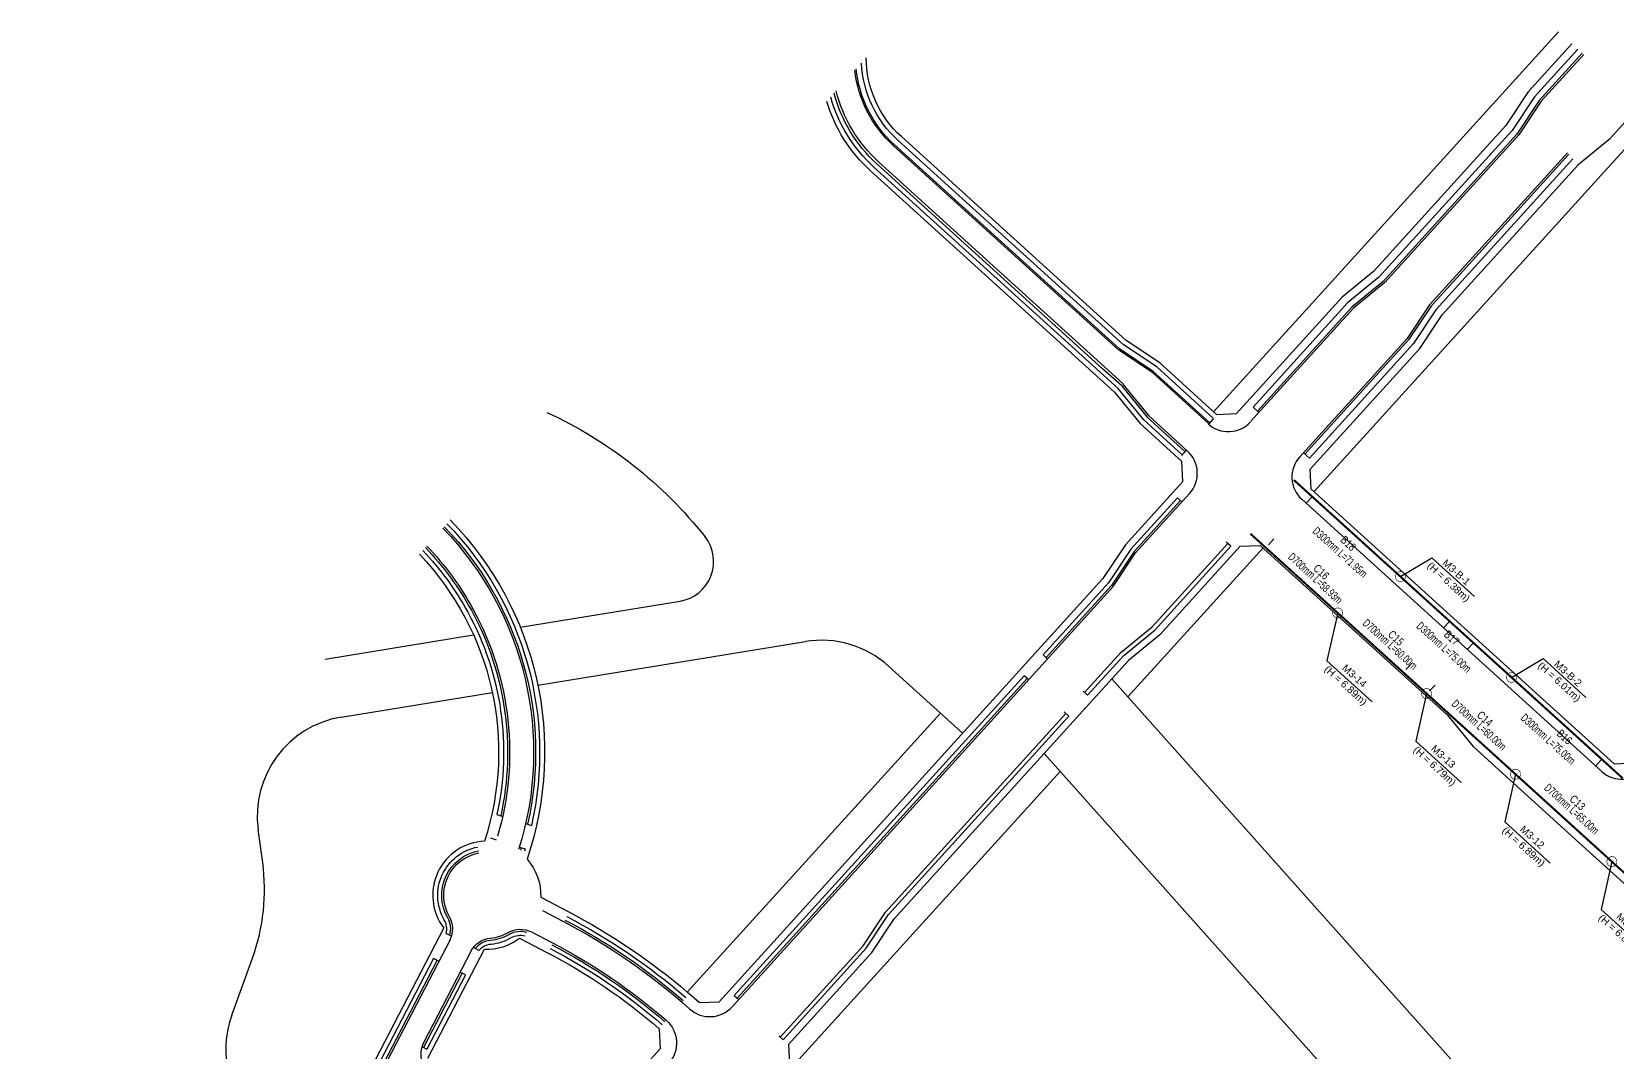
# Model space of a CAD drawing. Header units: inches. Extents: x 174186 to 177107, y 416927 to 419389.
# Drawn here: x 175523 to 176316, y 418879 to 419389 of the extents above; entities that cross this region are included whole.
import ezdxf
from ezdxf.enums import TextEntityAlignment as Align

# ---------------------------------------------------------------- set-up
doc = ezdxf.new("R2010")
doc.units = ezdxf.units.IN
doc.header["$MEASUREMENT"] = 0
for name, color, linetype in [('d_line', 8, 'Continuous'), ('Osu_line', 5, 'Continuous'), ('OsuMH_check', 1, 'Continuous'), ('오수맨홀(2공구)', 7, 'Continuous'), ('오수맨홀좌표(2공구)', 4, 'Continuous'), ('오수원형관로명(2공구)', 4, 'Continuous'), ('오수원형관로연장(2공구)', 4, 'Continuous')]:
    doc.layers.add(name, color=color, linetype=linetype)
doc.styles.get("Standard").update_dxf_attribs({"font": 'arial.ttf'})

msp = doc.modelspace()

# ---------------------------------------------------------------- linework, layer by layer
at = {"layer": 'd_line', "color": 8, "linetype": 'Continuous'}
for points in [[(176286.1, 419388.84), (176113.79, 419198.86)], [(176292.79, 419382.82), (176270.97, 419358.76), (176259.75, 419341.93), (176193.64, 419269.03), (176177.98, 419256.23), (176125.21, 419198.06)], [(176297.99, 419378.13), (176276.5, 419354.44), (176265.29, 419337.61), (176198.47, 419263.94), (176182.82, 419251.15), (176135.7, 419199.21)], [(176295.87, 419322.27), (176311.53, 419335.07), (176311.96, 419335.48), (176326.98, 419352.05)], [(176333.67, 419346.03), (176164, 419158.96)], [(176291.27, 419327.55), (176222.45, 419251.68), (176211.24, 419234.85), (176159.41, 419177.71)], [(176293.34, 419325.37), (176224.82, 419249.83), (176213.61, 419233), (176161.63, 419175.69)], [(176162.58, 419160.26), (176162.09, 419170.25), (176216.77, 419230.54), (176227.99, 419247.36), (176296.1, 419322.46)], [(176086.89, 419223.26), (176070.06, 419234.48)], [(176115.22, 419197.57), (176086.89, 419223.26)], [(176064.24, 419208.71), (176077.04, 419193.05)], [(176067.66, 419211.92), (176080.51, 419196.21)], [(176097.96, 419174.07), (176077.04, 419193.05)], [(176099.58, 419178.92), (176080.41, 419196.31)], [(176115.22, 419197.57), (176125.21, 419198.06)], [(176098.44, 419164.08), (176097.96, 419174.07)], [(176069.65, 419132.34), (176098.44, 419164.08)], [(176162.58, 419160.26), (176313.94, 419022.96)], [(176069.65, 419132.34), (176058.44, 419115.51)], [(176070.93, 419056.35), (176138.47, 419130.82)], [(176086.92, 419087.38), (176127.06, 419131.63)], [(176127.06, 419131.63), (176137.05, 419132.11)], [(176137.05, 419132.11), (176230.63, 419047.23)], [(175866.6, 418904.01), (176058.44, 419115.51)], [(175767.23, 419091.19), (175847.09, 419104.21)], [(175669.68, 419075.29), (175743.85, 419087.38)], [(176086.92, 419087.38), (176071.26, 419074.58)], [(176231.4, 419093.79), (176228.71, 419090.82)], [(175775.99, 419062.22), (175909.71, 419084.02)], [(176243.25, 419083.04), (176240.56, 419080.07)], [(175986.08, 419040.2), (175951.35, 419071.71)], [(175954.11, 418945.42), (176071.26, 419074.58)], [(176209.9, 419070.08), (176212.59, 419073.05)], [(176062.9, 419065.36), (176337.57, 418757.17)], [(175677.7, 419046.2), (175753.27, 419058.52)], [(176221.75, 419059.33), (176224.44, 419062.3)], [(175850.67, 418908.78), (175977.19, 419048.27)], [(175988.3, 419038.19), (175986.08, 419040.2)], [(176230.63, 419047.23), (176243.43, 419031.57), (176296.38, 418983.54)], [(176029.12, 419028.12), (176206.77, 418828.79)], [(176304.74, 419021.86), (176307.42, 419024.83)], [(175903.19, 418871.41), (176037.15, 419019.11)], [(176313.94, 419022.96), (176323.93, 419023.45)], [(175638.47, 418973.57), (175636.21, 418990.05)], [(176296.38, 418983.54), (176308.37, 418972.67)], [(176392.96, 418899.99), (176376.13, 418911.2), (176308.37, 418972.67)], [(175942.9, 418928.59), (175954.11, 418945.42)], [(175623.03, 418897.35), (175633.37, 418925.78)], [(175901.27, 418882.7), (175942.9, 418928.59)], [(175856.62, 418903.53), (175850.67, 418908.78)], [(175856.62, 418903.53), (175866.6, 418904.01)], [(175901.27, 418882.7), (175901.76, 418872.71)]]:
    msp.add_lwpolyline(points, dxfattribs=at)
at = {"layer": 'd_line', "color": 8, "linetype": 'Continuous', "flags": 128}
for points in [[(176113.77, 419195.51), (176085.35, 419221.28), (176068.52, 419232.5), (175956.03, 419334.53, -0.198274), (175937.73, 419373.15, -0.198274)], [(176111.24, 419193.08), (176083.19, 419218.52), (176066.36, 419229.73), (175953.68, 419331.94, -0.183406), (175934.5, 419369.57, -0.183406)], [(176068.6, 419212.85), (176059.19, 419221.38), (175946.29, 419323.79, -0.149468), (175925.18, 419359.21, -0.149468)], [(176098.12, 419177.31), (176078.86, 419194.77), (176066.06, 419210.43), (176056.84, 419218.79), (175943.94, 419321.2, -0.14134), (175922.38, 419356.1, -0.14134)], [(176290.57, 419328.28), (176221.66, 419252.3), (176210.45, 419235.47), (176156.79, 419176.31, 0.414214), (176157.82, 419155.12), (176307.81, 419019.08, 0.414214), (176329, 419020.11)], [(175778.3, 418949.53), (175788.55, 418944.21, -0.063206), (175851.92, 418900.36, 0.41271), (175873.05, 418901.44), (176063.58, 419111.5), (176074.79, 419128.33), (176101.75, 419158.05, 0.414214), (176100.72, 419179.24), (176081.19, 419196.96)], [(175730.56, 419142.93, -0.254223), (175772.77, 418992.08)], [(175728.55, 419140.7, -0.275635), (175766.41, 418980.13)], [(175729.22, 419141.44, -0.253727), (175770.86, 418992.69)], [(175718.49, 419129.52, -0.065691), (175741.03, 419098.68, -0.180623), (175755.55, 418997.57)], [(175719.83, 419131.01, -0.065948), (175742.78, 419099.64, -0.180951), (175757.47, 418996.96)], [(175720.5, 419131.76, -0.066074), (175743.66, 419100.12, -0.198794), (175755.9, 418986.8)], [(175730.17, 418938.18, 0.197368), (175729.25, 418944.96, -0.518388), (175746.02, 418981.32, -0.518388)], [(175731.98, 418937.24, 0.208107), (175730.98, 418945.96, -0.518388), (175746.38, 418979.36, -0.518388)], [(175767.73, 418980.99, -0.001888), (175767.37, 418979.83)], [(175769.64, 418980.39, -0.001858), (175769.27, 418979.22)], [(175789.52, 418944.83, -0.058497), (175848.69, 418904.54)], [(175790.44, 418946.6, -0.0585), (175850, 418906.05)], [(175772.77, 418938.88), (175783.02, 418933.56, -0.058964), (175840.17, 418894.72, -0.420683), (175841.45, 418873.31), (175781.09, 418806.76), (175769.87, 418789.93), (175651.87, 418659.83), (175636.21, 418647.03), (175598.1, 418605.02, -0.414214), (175576.92, 418603.99), (175527.96, 418648.39, -0.414214), (175526.92, 418669.58), (175548.36, 418693.22, -0.378881), (175564.17, 418694.96), (175566.94, 418693.01)], [(175732.11, 418934.92), (175681.74, 418837.96, -0.05615), (175666.89, 418815.83, -0.173415), (175597.51, 418775.74, -0.173415)], [(175742.76, 418929.39), (175718.86, 418883.39, 0.414214), (175723.98, 418867.21), (175729.97, 418864.1)], [(175782.14, 418930.63, -0.058471), (175838.21, 418892.45)], [(175783.07, 418932.4, -0.058474), (175839.52, 418893.96)], [(175723.92, 418925.66), (175679.08, 418839.34, -0.05615), (175664.6, 418817.78, -0.150486), (175607.07, 418781.01)], [(175725.69, 418924.74), (175680.86, 418838.42, -0.05615), (175666.13, 418816.48, -0.150486), (175607.6, 418779.08)]]:
    msp.add_lwpolyline(points, format="xyb", dxfattribs=at)
at = {"layer": 'd_line', "color": 8, "linetype": 'Continuous'}
for points in [[(176070.06, 419234.48), (175957.71, 419336.38, -0.210787), (175940.15, 419375.84, -0.210787)], [(176111.9, 419193.4), (176083.6, 419219.07), (176066.77, 419230.29), (175954.14, 419332.45, -0.187378), (175935.19, 419370.33, -0.187378)], [(176067.66, 419211.92), (176058.31, 419220.41), (175945.4, 419322.82, -0.147039), (175924.16, 419358.08, -0.147039)], [(176064.24, 419208.71), (175942.26, 419319.35, -0.136088), (175920.41, 419353.91, -0.136088)], [(175780.57, 419198.51, -0.118117), (175859.56, 419136.35)], [(176111.03, 419192.84, 0.414214), (176132.22, 419193.87)], [(175732.23, 419144.8, -0.28178), (175770.59, 418975.22, -0.194471), (175777.44, 418956.18), (175791.09, 418949.09, -0.05793), (175850.67, 418908.78)], [(175847.09, 419104.21, 0.571957), (175859.56, 419136.35)], [(175716.81, 419127.66, -0.275742), (175749.34, 418984.21, 0.606662), (175728.99, 418940.85), (175676.86, 418840.49)], [(175951.35, 419071.71, 0.228426), (175909.71, 419084.02)], [(175677.7, 419046.2, 0.406869), (175636.21, 418990.05)], [(175633.37, 418925.78, 0.121946), (175638.47, 418973.57)], [(175742.76, 418929.39, -0.256287), (175752.35, 418935.81, 0.10951), (175761.22, 418938.62, -0.256287), (175772.77, 418938.88)], [(175744.73, 418930.62, -0.208107), (175752.44, 418934.82, 0.10951), (175761.73, 418937.75, -0.211162), (175770.57, 418938.72, -0.211162)], [(175746.54, 418929.68, -0.197368), (175752.62, 418932.83, 0.10951), (175762.73, 418936.02, -0.201117), (175769.63, 418936.91, -0.201117)], [(175721.09, 418875.74), (175749.4, 418930.25, 0.174444), (175766.84, 418935.76), (175780.48, 418928.68, -0.059055), (175836.65, 418890.5), (175837.18, 418880.51), (175774.76, 418811.69), (175763.55, 418794.86), (175646.34, 418665.64), (175630.68, 418652.85), (175591.55, 418609.71), (175581.57, 418609.22), (175529.75, 418656.22)], [(175623.03, 418897.35, 0.304694), (175636.43, 418843.22)]]:
    msp.add_lwpolyline(points, format="xyb", dxfattribs=at)
at = {"layer": 'd_line', "color": 8, "linetype": 'Continuous', "flags": 128}
for points in [[(176298.74, 419377.46), (176277.51, 419354.06), (176266.29, 419337.23), (176199.38, 419263.45), (176183.71, 419250.65), (176132.43, 419194.11)], [(176295.76, 419380.14), (176274.13, 419356.29), (176262.92, 419339.46), (176196.4, 419266.13), (176180.75, 419253.33), (176133.48, 419201.23)], [(176068.39, 419212.61), (176081.19, 419196.96)], [(176133.48, 419201.23), (176136.44, 419198.54)], [(176113.55, 419195.27), (176111.26, 419192.63)], [(176097.9, 419177.07), (176100.25, 419179.66)], [(176158.66, 419178.38), (176161.63, 419175.69)], [(176095.67, 419155.82), (176072.42, 419130.18), (176061.21, 419113.35), (176028.52, 419077.32)], [(176097.15, 419154.47), (176074, 419128.95), (176062.79, 419112.12), (176030, 419075.97)], [(176160.04, 419153.11), (176162.73, 419156.07)], [(176141.23, 419132.37), (176143.92, 419135.33)], [(176049.26, 419058.51), (176067.46, 419078.58), (176083.12, 419091.37), (176120.86, 419132.97)], [(176050.74, 419057.16), (176068.84, 419077.12), (176084.5, 419089.92), (176122.34, 419131.63)], [(176028.52, 419077.32), (176030.74, 419075.3)], [(176019.11, 419066.95), (175874.19, 418907.17)], [(176020.6, 419065.6), (175875.67, 418905.82)], [(176021.34, 419064.93), (176019.11, 419066.95)], [(176048.52, 419059.18), (176050.74, 419057.16)], [(175897.15, 418886.34), (175938.55, 418931.98), (175949.76, 418948.81), (176039.85, 419048.14)], [(176041.33, 419046.79), (176039.11, 419048.81)], [(175898.63, 418885), (175940.13, 418930.75), (175951.34, 418947.58), (176041.33, 419046.79)], [(175752.31, 418985.91), (175755.21, 418984.99)], [(175766.78, 418981.3), (175769.64, 418980.39)], [(175732.88, 418936.78), (175730.17, 418938.18)], [(175746.54, 418929.68), (175743.83, 418931.09)], [(175738.12, 418918.28), (175718.83, 418881.15)], [(175739.89, 418917.36), (175720.6, 418880.23)], [(175718.09, 418881.54), (175720.6, 418880.23)]]:
    msp.add_lwpolyline(points, dxfattribs=at)
at = {"layer": 'd_line', "color": 8, "linetype": 'ByBlock'}
for points in [[(176097.89, 419153.8), (176095.67, 419155.82)], [(176122.34, 419131.63), (176120.11, 419133.65)], [(175755.55, 418997.57), (175758.43, 418996.65)], [(175769.9, 418993), (175772.77, 418992.08)], [(175726.58, 418924.27), (175723.92, 418925.66)], [(175739.89, 418917.36), (175737.23, 418918.74)], [(175874.19, 418907.17), (175876.41, 418905.15)], [(175896.41, 418887.01), (175898.63, 418885)]]:
    msp.add_lwpolyline(points, dxfattribs=at)
msp.add_lwpolyline([(175732.11, 418934.92, 0.256287), (175731.85, 418946.46, -0.518388), (175746.56, 418978.37, -0.518388)], format="xyb", dxfattribs=at)
at = {"layer": 'Osu_line', "const_width": 1}
for points in [[(176207.14, 419116.47), (176153.84, 419164.8)], [(176132.14, 419137.92), (176175.79, 419098.33)], [(176262.69, 419066.08), (176207.14, 419116.47)], [(176175.79, 419098.33), (176220.23, 419058.02)], [(176318.24, 419015.69), (176262.69, 419066.08)], [(176220.23, 419058.02), (176264.67, 419017.71)], [(176264.67, 419017.71), (176312.81, 418974.04)], [(176312.81, 418974.04), (176362.15, 418929.29)]]:
    msp.add_lwpolyline(points, dxfattribs=at)
at = {"layer": 'OsuMH_check', "const_width": 0.3, "flags": 128}
for points in [[(176208.99, 419114.79, -1), (176205.29, 419118.15, -1)], [(176175.47, 419095.85, -1), (176176.1, 419100.81, -1)], [(176264.54, 419064.4, -1), (176260.84, 419067.76, -1)], [(176219.91, 419055.54, -1), (176220.54, 419060.5, -1)], [(176264.35, 419015.23, -1), (176264.99, 419020.19, -1)], [(176312.5, 418971.56, -1), (176313.13, 418976.52, -1)]]:
    msp.add_lwpolyline(points, format="xyb", close=True, dxfattribs=at)
at = {"layer": '오수맨홀(2공구)', "color": 1}
for points in [[(176207.14, 419116.47), (176222.85, 419125.9), (176244.23, 419106.5)], [(176175.79, 419098.33), (176170.42, 419074.46), (176193.05, 419053.93)], [(176262.69, 419066.08), (176278.4, 419075.51), (176299.79, 419056.11)], [(176220.23, 419058.02), (176214.86, 419034.15), (176237.5, 419013.62)], [(176264.67, 419017.71), (176259.3, 418993.84), (176281.94, 418973.31)], [(176312.81, 418974.04), (176307.45, 418950.17), (176330.08, 418929.64)]]:
    msp.add_lwpolyline(points, dxfattribs=at)

# ---------------------------------------------------------------- texts
at = {"layer": '오수맨홀(2공구)', "color": 7}
for s, p in [('M3-B-1', (176227.84, 419122.87)), ('M3-B-2', (176283.61, 419072.26))]:
    msp.add_text(s, height=3.6, rotation=317.79095, dxfattribs=at).set_placement(p)
for s, p in [('M3-14', (176182.95, 419065.54)), ('M3-13', (176227.39, 419025.23)), ('M3-12', (176271.83, 418984.92)), ('M3-11', (176319.98, 418941.25))]:
    msp.add_text(s, height=3.6, rotation=317.79095, dxfattribs=at).set_placement(p, align=Align.CENTER)
at = {"layer": '오수맨홀좌표(2공구)', "color": 7}
for s, p in [('(H = 6.38m)', (176230.07, 419112.53)), ('(H = 6.89m)', (176178.65, 419060.8)), ('(H = 6.01m)', (176285.4, 419062.59)), ('(H = 6.79m)', (176223.09, 419020.49)), ('(H = 6.89m)', (176267.54, 418980.18)), ('(H = 6.88m)', (176315.68, 418936.51))]:
    msp.add_text(s, height=3.6, rotation=317.79095, dxfattribs=at).set_placement(p, align=Align.CENTER)
at = {"layer": '오수원형관로명(2공구)', "color": 7, "width": 0.8}
for s, rotation, p in [('B18', 317.79296, (176179.7, 419131.6)), ('C16', 317.34214, (176166.25, 419117.37)), ('C15', 317.79095, (176203.58, 419084.31)), ('B17', 317.79296, (176231.45, 419084.36)), ('C14', 317.79095, (176248.02, 419044)), ('B16', 317.79296, (176287.81, 419034.86)), ('C13', 317.79095, (176294.31, 419002.01))]:
    msp.add_text(s, height=4, rotation=rotation, dxfattribs=at).set_placement(p, align=Align.CENTER)
at = {"layer": '오수원형관로연장(2공구)', "color": 7, "width": 0.7}
for s, rotation, p in [('D300mm L=71.95m', 317.79296, (176175.67, 419127.16)), ('D700mm L=58.93m', 317.34214, (176163.32, 419114.19)), ('D700mm L=60.00m', 317.79095, (176200.67, 419081.11)), ('D300mm L=75.00m', 317.79296, (176227.54, 419079.7)), ('D700mm L=60.00m', 317.79095, (176245.12, 419040.8)), ('D300mm L=75.00m', 317.79296, (176279.65, 419033.76)), ('D700mm L=65.00m', 317.79095, (176291.41, 418998.81))]:
    msp.add_text(s, height=4, rotation=rotation, dxfattribs=at).set_placement(p, align=Align.CENTER)

doc.saveas('drawing.dxf')
